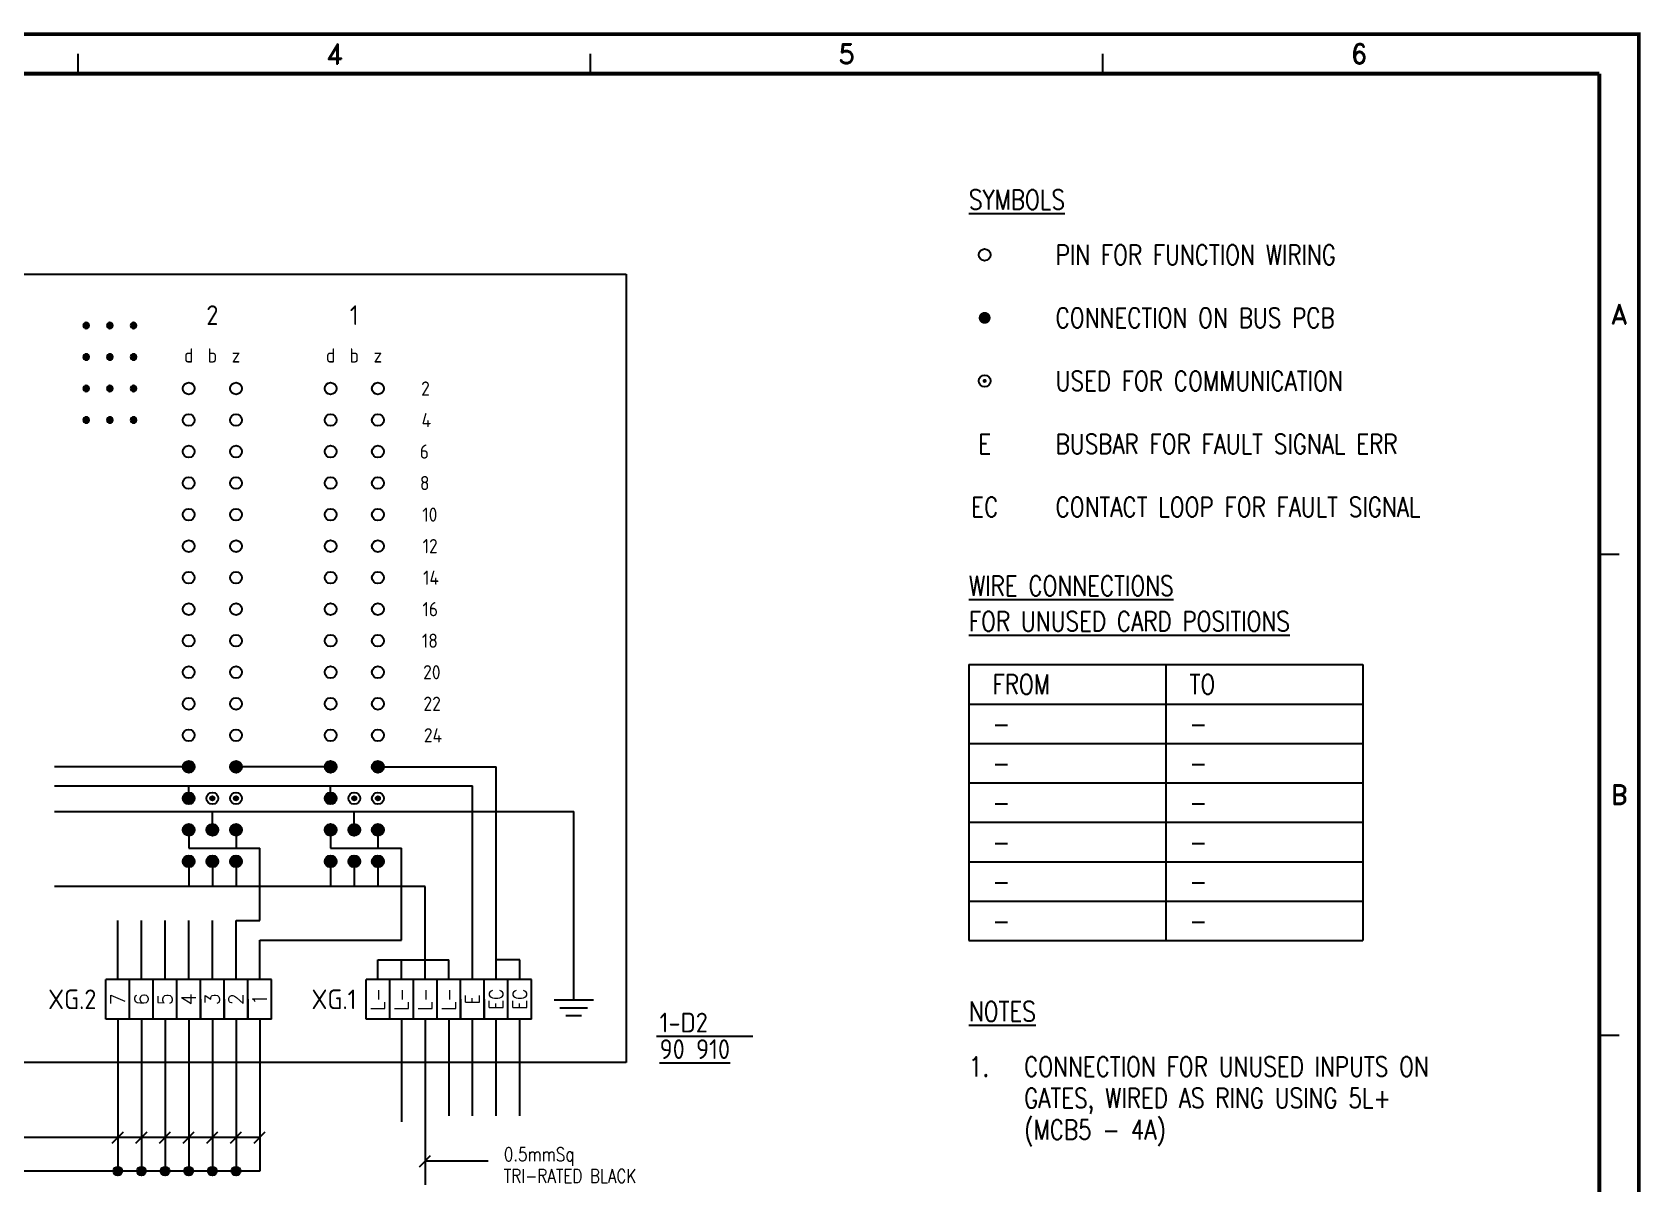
# Model space of a CAD drawing. Extents: x 0 to 414, y 0 to 285.
# Drawn here: x 205.2 to 409.3, y 139.1 to 285.2 of the extents above; entities that cross this region are included whole.
import ezdxf
from ezdxf.enums import TextEntityAlignment as Align

# ---------------------------------------------------------------- set-up
doc = ezdxf.new("R2010")
doc.units = 0
doc.header["$MEASUREMENT"] = 0
doc.linetypes.add('CONTINU', pattern=[0])
doc.layers.get('0').update_dxf_attribs({"linetype": 'CONTINUOUS'})
for name, color, linetype in [('01_DRAW', 7, 'CONTINUOUS'), ('02-TEXT', 2, 'CONTINUOUS'), ('BORDER', 3, 'CONTINUOUS'), ('COL', 2, 'CONTINU'), ('PCABBLK-TR-1_0', 7, 'CONTINUOUS'), ('ROW', 2, 'CONTINU'), ('TEXT', 2, 'CONTINUOUS'), ('UPS', 2, 'CONTINUOUS')]:
    doc.layers.add(name, color=color, linetype=linetype)
doc.styles.add('ISO', font='ISO.shx', dxfattribs={"height": 2.5})
doc.styles.add('ROMAND', font='ROMAND')
doc.styles.add('ROMANS', font='romans.shx', dxfattribs={"width": 0.8})

# ---------------------------------------------------------------- blocks, each defined once
blk = doc.blocks.new('DOT')
for radius in [0.75, 0.65, 0.55, 0.45, 0.35, 0.25, 0.15, 0.05]:
    blk.add_circle((0, 0), radius)
blk = doc.blocks.new('EARTH')
for p, q in [((-0.5, 0), (0.5, 0)), ((-0.35, -0.2), (0.35, -0.2)), ((-0.2, -0.4), (0.2, -0.4))]:
    blk.add_line(p, q)
blk = doc.blocks.new('HS-A3')
at = {"color": 1}
for p, q in [((211, 280), (211, 282.5)), ((276, 280), (276, 282.5)), ((341, 280), (341, 282.5)), ((404, 219), (406.5, 219)), ((404, 158), (406.5, 158))]:
    blk.add_line(p, q, dxfattribs=at)
at = {"color": 1, "const_width": 0.5}
blk.add_lwpolyline([(16, 3), (409, 3), (409, 285), (16, 285)], close=True, dxfattribs=at)
for points in [[(16, 280), (404, 280)], [(404, 38), (404, 280)]]:
    blk.add_lwpolyline(points, dxfattribs=at)
at = {"color": 2, "style": 'ROMAND'}
for s, p in [('4', (243.5, 282.5)), ('5', (308.5, 282.5)), ('6', (373.5, 282.5)), ('A', (406.5, 249.5)), ('B', (406.5, 188.5))]:
    blk.add_text(s, height=2.5, dxfattribs=at).set_placement(p, align=Align.MIDDLE)
at = {"layer": 'COL', "style": 'ROMAND', "flags": 9}
for tag, p in [('COL1', (48.5, 282.5)), ('COL2', (113.5, 282.5)), ('COL3', (178.5, 282.5)), ('COL4', (243.5, 282.5)), ('COL5', (308.5, 282.5)), ('COL6', (373.5, 282.5))]:
    blk.add_attdef(tag, p, '', height=2.5, dxfattribs=at)
at = {"layer": 'ROW', "style": 'ROMAND', "flags": 9}
for tag, p in [('ROW1', (406.5, 249.5)), ('ROW2', (406.5, 188.5)), ('ROW3', (406.5, 127.5)), ('ROW4', (406.5, 66.5))]:
    blk.add_attdef(tag, p, '', height=2.5, dxfattribs=at)
at = {"layer": 'UPS', "color": 3, "style": 'ROMANS', "width": 0.8, "flags": 8}
blk.add_attdef('PROJS->NOMPRO', text='', height=1.7, rotation=90, dxfattribs=at).set_placement((13.5, 35), align=Align.MIDDLE_LEFT)
at = {"layer": 'UPS', "style": 'ROMANS', "width": 0.8, "flags": 8}
for tag, height, p in [('PLANOS->VERIF', 2.5, (293.5, 34.25)), ('PLANOS->CANVI1', 2.5, (109, 29.25)), ('PLANOS->NCAN1', 2.5, (149, 29.25)), ('PLANOS->DCAN1', 2.5, (262.5, 29.25)), ('PLANOS->ORIG', 2.5, (293.5, 29.25)), ('PLANOS->CANVI2', 2.5, (109, 24.25)), ('PLANOS->NCAN2', 2.5, (149, 24.25)), ('PLANOS->DCAN2', 2.5, (262.5, 24.25)), ('PLANOS->HECHF', 2.5, (293.5, 24.25)), ('PLANOS->CANVI3', 2.5, (109, 19.25)), ('PLANOS->NCAN3', 2.5, (149, 19.25)), ('PLANOS->DCAN3', 2.5, (262.5, 19.25)), ('PLANOS->HECHD', 2.5, (293.5, 19.25)), ('PLANOS->CANVI4', 2.5, (109, 14.25)), ('PLANOS->NCAN4', 2.5, (149, 14.25)), ('PLANOS->DCAN4', 2.5, (262.5, 14.25)), ('PLANOS->DATACREA', 2.5, (293.5, 14.25)), ('PLANOS->CANVI5', 2.5, (109, 9.25)), ('PLANOS->NCAN5', 2.5, (149, 9.25)), ('PLANOS->DCAN5', 2.5, (262.5, 9.25)), ('PLANOS->NR1', 2.5, (293.5, 9.25)), ('PROJS->DESCPRO3', 5, (345.5, 5.5)), ('PLANOS->PLANO', 5, (378.5, 5.5)), ('PLANOS->USER', 5, (402.75, 5.5)), ('PLANOS->NR2', 2.5, (293.5, 4.25))]:
    blk.add_attdef(tag, text='', height=height, dxfattribs=at).set_placement(p, align=Align.CENTER)
at = {"layer": 'UPS', "style": 'ROMANS', "width": 3.1263, "flags": 8}
blk.add_attdef('PLANOS->MCAN1', text='', height=2.5, rotation=0.0611733494275344, dxfattribs=at).set_placement((155, 31.6443), (254, 31.75), align=Align.FIT)
at = {"layer": 'UPS', "style": 'ROMANS', "flags": 8}
for tag, width, p, p2 in [('PLANOS->MCAN2', 3.0574, (155, 26.75), (254, 26.75)), ('PLANOS->MCAN3', 3.0574, (155, 21.75), (254, 21.75)), ('PLANOS->MCAN4', 3.0462, (155, 16.75), (254, 16.75)), ('PLANOS->MCAN5', 3.0574, (155, 11.75), (254, 11.75))]:
    blk.add_attdef(tag, text='', height=2.5, dxfattribs=dict(at, width=width)).set_placement(p, p2, align=Align.FIT)
at = {"layer": 'UPS', "style": 'ROMANS', "width": 0.8, "flags": 8}
blk.add_attdef('PLANOS->DENOM', (313.5, 24.25), '', height=2.5, dxfattribs=at)
at = {"layer": 'UPS', "color": 4, "style": 'ROMANS', "width": 0.8, "flags": 8}
for tag, p in [('PROJS->DESCPRO1', (303, 19.25)), ('PROJS->DESCPRO2', (303, 14.25))]:
    blk.add_attdef(tag, p, '', height=2.5, dxfattribs=at)
at = {"layer": 'UPS', "color": 3, "style": 'ROMANS', "width": 0.8, "flags": 8}
blk.add_attdef('PLANOS->PROTOTIPO', text='', height=1.7, dxfattribs=at).set_placement((39.5, 5.5), align=Align.MIDDLE_LEFT)
at = {"layer": 'UPS', "style": 'ROMANS', "width": 0.8, "flags": 8}
blk.add_attdef('PLANOS->OBS4', text='', height=2.5, dxfattribs=at).set_placement((107, 5.5), align=Align.MIDDLE_LEFT)

msp = doc.modelspace()

# ---------------------------------------------------------------- hatches: boundary and pattern name
at = {"layer": '01_DRAW'}
h = msp.add_hatch(dxfattribs=at)
h.set_pattern_fill('ANSI31', color=256, style=0)
h.set_pattern_definition([(45, (-43.47912125575748, 21.57649356858144), (-0.088388347648318, 0.088388347648319), [])])
h.paths.add_polyline_path([(224.2708787442424, 192.0368204308296, 1), (225.7708787442424, 192.0368204308296, 1)])
h.paths.add_polyline_path([(231.7708787442423, 192.0368204308296, 1), (230.2708787442425, 192.0368204308296, 1)])
h.paths.add_polyline_path([(224.2708787442424, 188.0368204308292, 1), (225.7708787442424, 188.0368204308292, 1)])
h.paths.add_polyline_path([(224.2708787442424, 184.0368204308292, 1), (225.7708787442424, 184.0368204308292, 1)])
h.paths.add_polyline_path([(227.2708787442423, 184.0368204308292, 1), (228.7708787442424, 184.0368204308292, 1)])
h.paths.add_polyline_path([(231.7708787442423, 184.0368204308292, 1), (230.2708787442425, 184.0368204308292, 1)])
h.paths.add_polyline_path([(230.2708787442425, 180.036820430829, 1), (231.7708787442423, 180.036820430829, 1)])
h.paths.add_polyline_path([(228.7708787442424, 180.036820430829, 1), (227.2708787442423, 180.036820430829, 1)])
h.paths.add_polyline_path([(224.2708787442424, 180.036820430829, 1), (225.7708787442424, 180.036820430829, 1)])
h.paths.add_polyline_path([(243.7708787442423, 180.036820430829, 1), (242.2708787442423, 180.036820430829, 1)])
h.paths.add_polyline_path([(246.7708787442425, 180.036820430829, 1), (245.2708787442424, 180.036820430829, 1)])
h.paths.add_polyline_path([(248.2708787442423, 180.036820430829, 1), (249.7708787442423, 180.036820430829, 1)])
h.paths.add_polyline_path([(248.2708787442423, 184.0368204308292, 1), (249.7708787442423, 184.0368204308292, 1)])
h.paths.add_polyline_path([(246.7708787442425, 184.0368204308292, 1), (245.2708787442424, 184.0368204308292, 1)])
h.paths.add_polyline_path([(242.2708787442423, 184.0368204308292, 1), (243.7708787442423, 184.0368204308292, 1)])
h.paths.add_polyline_path([(243.7708787442423, 188.0368204308292, 1), (242.2708787442423, 188.0368204308292, 1)])
h.paths.add_polyline_path([(243.7708787442423, 192.0368204308296, 1), (242.2708787442423, 192.0368204308296, 1)])
h.paths.add_polyline_path([(249.7708787442423, 192.0368204308296, 1), (248.2708787442423, 192.0368204308296, 1)])

# ---------------------------------------------------------------- linework, layer by layer
for p, q in [((324, 205), (374, 205)), ((324, 205), (324, 170)), ((349, 205), (349, 170)), ((374, 205), (374, 170)), ((324, 200), (374, 200)), ((324, 195), (374, 195)), ((324, 190), (374, 190)), ((324, 185), (374, 185)), ((324, 180), (374, 180)), ((324, 175), (374, 175)), ((324, 170), (374, 170)), ((216.0209, 160.0368), (216.0209, 140.7401)), ((219.0209, 160.0368), (219.0209, 140.7401)), ((222.0209, 160.0368), (222.0209, 140.7401)), ((225.0209, 160.0368), (225.0209, 140.7401)), ((228.0209, 160.0368), (228.0209, 140.7401)), ((231.0209, 160.0368), (231.0209, 140.7401)), ((234.0209, 160.0368), (234.0209, 140.7401)), ((252, 160), (252, 147)), ((258, 160), (258, 147.7401)), ((261, 160), (261, 147.7401)), ((264, 160), (264, 147.7401)), ((267, 160), (267, 147.7401)), ((234.0209, 140.7401), (47, 140.7401))]:
    msp.add_line(p, q)
for points, const_width in [([(325.625, 249, 1), (326.375, 249, 1)], 0.75), ([(325.875, 241, 1), (326.125, 241, 1)], 0.25)]:
    msp.add_lwpolyline(points, format="xyb", close=True, dxfattribs=dict(const_width=const_width))
for centre in [(326, 257), (326, 241)]:
    msp.add_circle(centre, 0.75)
for p, q in [((30.5209, 254.5293), (280.5209, 254.5293)), ((280.5209, 254.5293), (280.5209, 154.5293)), ((224.2709, 192.0368), (207.9724, 192.0368)), ((242.2709, 192.0368), (231.7709, 192.0368)), ((249.7709, 192.0368), (264.0209, 192.0368)), ((264.0209, 165.0368), (264.0209, 192.0368)), ((207.9724, 189.6328), (261.0209, 189.6328)), ((225.0209, 188.7868), (225.0209, 189.6328)), ((243.0209, 188.7868), (243.0209, 189.6328)), ((261.0209, 165.0368), (261.0209, 189.6328)), ((207.9724, 186.3468), (273.8633, 186.3468)), ((228.0209, 184.7868), (228.0209, 186.3468)), ((246.0209, 184.7868), (246.0209, 186.3468)), ((273.8633, 162.4744), (273.8633, 186.3468)), ((225.0209, 183.2868), (225.0209, 181.7268)), ((225.0209, 181.7268), (234.0209, 181.7268)), ((231.0209, 183.2868), (231.0209, 181.7268)), ((234.0209, 172.5368), (234.0209, 181.7268)), ((243.0209, 183.2868), (243.0209, 181.7268)), ((243.0209, 181.7268), (252.0209, 181.7268)), ((249.0209, 183.2868), (249.0209, 181.7268)), ((252.0209, 170.0368), (252.0209, 181.7268)), ((225.0209, 179.2868), (225.0209, 176.8585)), ((228.0209, 179.2868), (228.0209, 176.8585)), ((231.0209, 179.2868), (231.0209, 176.8585)), ((243.0209, 179.2868), (243.0209, 176.8585)), ((246.0209, 179.2868), (246.0209, 176.8585)), ((249.0209, 179.2868), (249.0209, 176.8585)), ((255.0209, 176.8585), (207.9724, 176.8585)), ((255.0209, 165.0368), (255.0209, 176.8585)), ((216.0209, 165.0368), (216.0209, 172.5368)), ((219.0209, 165.0368), (219.0209, 172.5368)), ((222.0209, 165.0368), (222.0209, 172.5368)), ((225.0209, 165.0368), (225.0209, 172.5368)), ((228.0209, 165.0368), (228.0209, 172.5368)), ((231.0209, 165.0368), (231.0209, 172.5368)), ((231.0209, 172.5368), (234.0209, 172.5368)), ((234.0209, 170.0368), (252.0209, 170.0368)), ((234.0209, 165.0368), (234.0209, 170.0368)), ((249.0209, 165.0368), (249.0209, 167.5368)), ((249.0209, 167.5368), (258.0209, 167.5368)), ((252.0209, 165.0368), (252.0209, 167.5368)), ((258.0209, 165.0368), (258.0209, 167.5368)), ((267.0209, 167.5368), (264.0209, 167.5368)), ((267.0209, 165.0368), (267.0209, 167.5368)), ((214.5209, 160.0368), (214.5209, 165.0368)), ((217.5209, 165.0368), (214.5209, 165.0368)), ((220.5209, 165.0368), (217.5209, 165.0368)), ((217.5209, 160.0368), (217.5209, 165.0368)), ((220.5209, 160.0368), (220.5209, 165.0368)), ((223.5209, 165.0368), (220.5209, 165.0368)), ((226.5209, 165.0368), (223.5209, 165.0368)), ((223.5209, 160.0368), (223.5209, 165.0368)), ((226.5209, 160.0368), (226.5209, 165.0368)), ((229.5209, 165.0368), (226.5209, 165.0368)), ((229.5209, 160.0368), (229.5209, 165.0368)), ((232.5209, 165.0368), (229.5209, 165.0368)), ((235.5209, 165.0368), (232.5209, 165.0368)), ((232.5209, 160.0368), (232.5209, 165.0368)), ((232.5209, 160.0368), (232.5209, 165.0368)), ((235.5209, 160.0368), (235.5209, 165.0368)), ((247.5209, 160.0368), (247.5209, 165.0368)), ((250.5209, 165.0368), (247.5209, 165.0368)), ((253.5209, 165.0368), (250.5209, 165.0368)), ((250.5209, 160.0368), (250.5209, 165.0368)), ((253.5209, 160.0368), (253.5209, 165.0368)), ((256.5209, 165.0368), (253.5209, 165.0368)), ((259.5209, 165.0368), (256.5209, 165.0368)), ((256.5209, 160.0368), (256.5209, 165.0368)), ((259.5209, 160.0368), (259.5209, 165.0368)), ((262.5209, 165.0368), (259.5209, 165.0368)), ((262.5209, 160.0368), (262.5209, 165.0368)), ((265.5209, 165.0368), (262.5209, 165.0368)), ((268.5209, 165.0368), (265.5209, 165.0368)), ((265.5209, 160.0368), (265.5209, 165.0368)), ((268.5209, 160.0368), (268.5209, 165.0368)), ((226.5209, 162.5368), (226.5209, 160.0368)), ((229.5209, 162.5368), (229.5209, 160.0368)), ((232.5209, 162.5368), (232.5209, 160.0368)), ((259.5209, 162.5368), (259.5209, 160.0368)), ((262.5209, 162.5368), (262.5209, 160.0368)), ((217.5209, 160.0368), (214.5209, 160.0368)), ((220.5209, 160.0368), (217.5209, 160.0368)), ((223.5209, 160.0368), (220.5209, 160.0368)), ((226.5209, 160.0368), (223.5209, 160.0368)), ((229.5209, 160.0368), (226.5209, 160.0368)), ((232.5209, 160.0368), (229.5209, 160.0368)), ((235.5209, 160.0368), (232.5209, 160.0368)), ((250.5209, 160.0368), (247.5209, 160.0368)), ((253.5209, 160.0368), (250.5209, 160.0368)), ((256.5209, 160.0368), (253.5209, 160.0368)), ((259.5209, 160.0368), (256.5209, 160.0368)), ((262.5209, 160.0368), (259.5209, 160.0368)), ((265.5209, 160.0368), (262.5209, 160.0368)), ((268.5209, 160.0368), (265.5209, 160.0368)), ((280.5209, 154.5293), (30.5209, 154.5293))]:
    msp.add_line(p, q, dxfattribs=at)
for centre in [(225.0209, 240.0368), (231.0209, 240.0368), (243.0209, 240.0368), (249.0209, 240.0368), (225.0209, 236.0368), (231.0209, 236.0368), (243.0209, 236.0368), (249.0209, 236.0368), (225.0209, 232.0368), (231.0209, 232.0368), (243.0209, 232.0368), (249.0209, 232.0368), (225.0209, 228.0368), (231.0209, 228.0368), (243.0209, 228.0368), (249.0209, 228.0368), (225.0209, 224.0368), (231.0209, 224.0368), (243.0209, 224.0368), (249.0209, 224.0368), (225.0209, 220.0368), (231.0209, 220.0368), (243.0209, 220.0368), (249.0209, 220.0368), (225.0209, 216.0368), (231.0209, 216.0368), (243.0209, 216.0368), (249.0209, 216.0368), (225.0209, 212.0368), (231.0209, 212.0368), (243.0209, 212.0368), (249.0209, 212.0368), (225.0209, 208.0368), (231.0209, 208.0368), (243.0209, 208.0368), (249.0209, 208.0368), (225.0209, 204.0368), (231.0209, 204.0368), (243.0209, 204.0368), (249.0209, 204.0368), (225.0209, 200.0368), (231.0209, 200.0368), (243.0209, 200.0368), (249.0209, 200.0368), (225.0209, 196.0368), (231.0209, 196.0368), (243.0209, 196.0368), (249.0209, 196.0368), (225.0209, 192.0368), (231.0209, 192.0368), (243.0209, 192.0368), (249.0209, 192.0368), (225.0209, 188.0368), (228.0209, 188.0368), (231.0209, 188.0368), (243.0209, 188.0368), (246.0209, 188.0368), (249.0209, 188.0368), (225.0209, 184.0368), (228.0209, 184.0368), (231.0209, 184.0368), (243.0209, 184.0368), (246.0209, 184.0368), (249.0209, 184.0368), (225.0209, 180.0368), (228.0209, 180.0368), (231.0209, 180.0368), (243.0209, 180.0368), (246.0209, 180.0368), (249.0209, 180.0368)]:
    msp.add_circle(centre, 0.75, dxfattribs=at)
at = {"layer": '02-TEXT'}
msp.add_line((296.5868, 157.8369), (284.3804, 157.8369), dxfattribs=at)
at = {"layer": 'PCABBLK-TR-1_0'}
msp.add_line((255, 160), (255, 139), dxfattribs=at)
at = {"layer": 'TEXT', "color": 3}
for p, q in [((234.0209, 145), (105, 145)), ((215.3142, 144.2933), (216.7276, 145.7067)), ((218.3142, 144.2933), (219.7276, 145.7067)), ((221.3142, 144.2933), (222.7276, 145.7067)), ((224.3142, 144.2933), (225.7276, 145.7067)), ((227.3142, 144.2933), (228.7276, 145.7067)), ((230.3142, 144.2933), (231.7276, 145.7067)), ((233.3142, 144.2933), (234.7276, 145.7067)), ((254.2933, 141.2933), (255.7067, 142.7067)), ((254.2933, 141.2933), (255.7067, 142.7067)), ((263, 142), (255, 142))]:
    msp.add_line(p, q, dxfattribs=at)

# ---------------------------------------------------------------- block references
msp.add_blockref('HS-A3', (0, 0))
at = {"layer": '01_DRAW'}
for name, p, xscale, yscale, zscale in [('DOT', (212.0209, 248.0368), -0.5, 0.5, 0.5), ('DOT', (215.0209, 248.0368), -0.5, 0.5, 0.5), ('DOT', (218.0209, 248.0368), -0.5, 0.5, 0.5), ('DOT', (212.0209, 244.0368), -0.5, 0.5, 0.5), ('DOT', (215.0209, 244.0368), -0.5, 0.5, 0.5), ('DOT', (218.0209, 244.0368), -0.5, 0.5, 0.5), ('DOT', (212.0209, 240.0368), -0.5, 0.5, 0.5), ('DOT', (215.0209, 240.0368), -0.5, 0.5, 0.5), ('DOT', (218.0209, 240.0368), -0.5, 0.5, 0.5), ('DOT', (212.0209, 236.0368), -0.5, 0.5, 0.5), ('DOT', (215.0209, 236.0368), -0.5, 0.5, 0.5), ('DOT', (218.0209, 236.0368), -0.5, 0.5, 0.5), ('DOT', (228.0209, 188.0368), 0.35, 0.35, 0.35), ('DOT', (231.0209, 188.0368), 0.35, 0.35, 0.35), ('DOT', (246.0209, 188.0368), 0.35, 0.35, 0.35), ('DOT', (249.0209, 188.0368), 0.35, 0.35, 0.35), ('EARTH', (273.8633, 162.4744), 5, 5, 5), ('DOT', (216.0209, 140.7401), 0.75, 0.75, 0.75), ('DOT', (219.0209, 140.7401), 0.75, 0.75, 0.75), ('DOT', (222.0209, 140.7401), 0.75, 0.75, 0.75), ('DOT', (225.0209, 140.7401), 0.75, 0.75, 0.75), ('DOT', (228.0209, 140.7401), 0.75, 0.75, 0.75), ('DOT', (231.0209, 140.7401), 0.75, 0.75, 0.75)]:
    msp.add_blockref(name, p, dxfattribs=dict(at, xscale=xscale, yscale=yscale, zscale=zscale))

# ---------------------------------------------------------------- texts
at = {"layer": '01_DRAW', "style": 'ISO'}
for s, height, p in [('2', 2.5, (228.0209, 247.3478)), ('1', 2.5, (246.0209, 247.3478)), ('d', 1.8, (225.0209, 242.7868)), ('b', 1.8, (228.0209, 242.7868)), ('d', 1.8, (243.0209, 242.7868)), ('b', 1.8, (246.0209, 242.7868)), ('z', 1.8, (231.0209, 242.7868)), ('z', 1.8, (249.0209, 242.7868))]:
    msp.add_text(s, height=height, dxfattribs=at).set_placement(p, align=Align.BOTTOM_CENTER)
for s, height, p in [('2', 1.8, (255.6102, 240.0368)), ('4', 1.8, (255.7709, 236.0368)), ('6', 1.8, (255.5002, 232.0368)), ('8', 1.8, (255.5709, 228.0368)), ('10', 1.8, (256.5701, 224.0368)), ('12', 1.8, (256.6102, 220.0368)), ('14', 1.8, (256.7709, 216.0368)), ('16', 1.8, (256.6537, 212.0368)), ('18', 1.8, (256.633, 208.0368)), ('20', 1.8, (256.9701, 204.0368)), ('22', 1.8, (257.0102, 200.0368)), ('24', 1.8, (257.1709, 196.0368)), ('XG.2', 2.5, (213.3105, 162.5368)), ('XG.1', 2.5, (246.3105, 162.5368))]:
    msp.add_text(s, height=height, dxfattribs=at).set_placement(p, align=Align.MIDDLE_RIGHT)
at = {"layer": '02-TEXT', "style": 'ISO'}
for s, p in [('1-D2', (284.7623, 158.3403)), ('%%U90 910', (284.7623, 154.9623))]:
    msp.add_text(s, height=2.5, dxfattribs=at).set_placement(p)
at = {"layer": 'BORDER', "style": 'ROMANS', "width": 0.85}
for s, p in [('L-', (249.0209, 162.5368)), ('L-', (252.0209, 162.5368)), ('L-', (255.0209, 162.5368)), ('L-', (258.0209, 162.5368)), ('EC', (264.0209, 162.5368)), ('EC', (267.0209, 162.5368)), ('E', (261.0209, 162.5368))]:
    msp.add_text(s, height=1.8, rotation=90, dxfattribs=at).set_placement(p, align=Align.MIDDLE_CENTER)
at = {"layer": 'BORDER', "style": 'ROMANS'}
for s, p in [('7', (216.0209, 162.5368)), ('6', (219.0209, 162.5368)), ('5', (222.0209, 162.5368)), ('4', (225.0209, 162.5368)), ('3', (228.0209, 162.5368)), ('2', (231.0209, 162.5368)), ('1', (234.0209, 162.5368))]:
    msp.add_text(s, height=1.8, rotation=90, dxfattribs=at).set_placement(p, align=Align.MIDDLE_CENTER)
at = {"layer": 'TEXT', "style": 'ROMANS', "width": 0.8}
for s, p in [('%%USYMBOLS', (324, 264)), ('PIN FOR FUNCTION WIRING', (335, 257)), ('CONNECTION ON BUS PCB', (335, 249)), ('USED FOR COMMUNICATION', (335, 241)), ('BUSBAR FOR FAULT SIGNAL ERR', (335, 233)), ('CONTACT LOOP FOR FAULT SIGNAL', (335, 225)), ('%%UWIRE CONNECTIONS', (324, 215)), ('%%UFOR UNUSED CARD POSITIONS', (324, 210.5)), ('FROM', (327, 202.5)), ('TO', (352, 202.5)), ('-', (327, 197.5)), ('-', (352, 197.5)), ('-', (327, 192.5)), ('-', (352, 192.5)), ('-', (327, 187.5)), ('-', (352, 187.5)), ('-', (327, 182.5)), ('-', (352, 182.5)), ('-', (327, 177.5)), ('-', (352, 177.5)), ('-', (327, 172.5)), ('-', (352, 172.5)), ('%%UNOTES', (324, 161)), ('1.', (324, 154)), ('CONNECTION FOR UNUSED INPUTS ON', (331, 154)), ('GATES, WIRED AS RING USING 5L+', (331, 150)), ('(MCB5 - 4A) ', (331, 146))]:
    msp.add_text(s, height=2.5, dxfattribs=at).set_placement(p, align=Align.MIDDLE_LEFT)
for s, p in [('E', (326, 233)), ('EC', (326, 225))]:
    msp.add_text(s, height=2.5, dxfattribs=at).set_placement(p, align=Align.MIDDLE)
at = {"layer": 'TEXT', "color": 4, "style": 'ROMANS', "width": 0.8}
for s, p in [('0.5mmSq', (265, 142)), ('TRI-RATED BLACK', (265, 139.25))]:
    msp.add_text(s, height=1.75, dxfattribs=at).set_placement(p)

doc.saveas('drawing.dxf')
